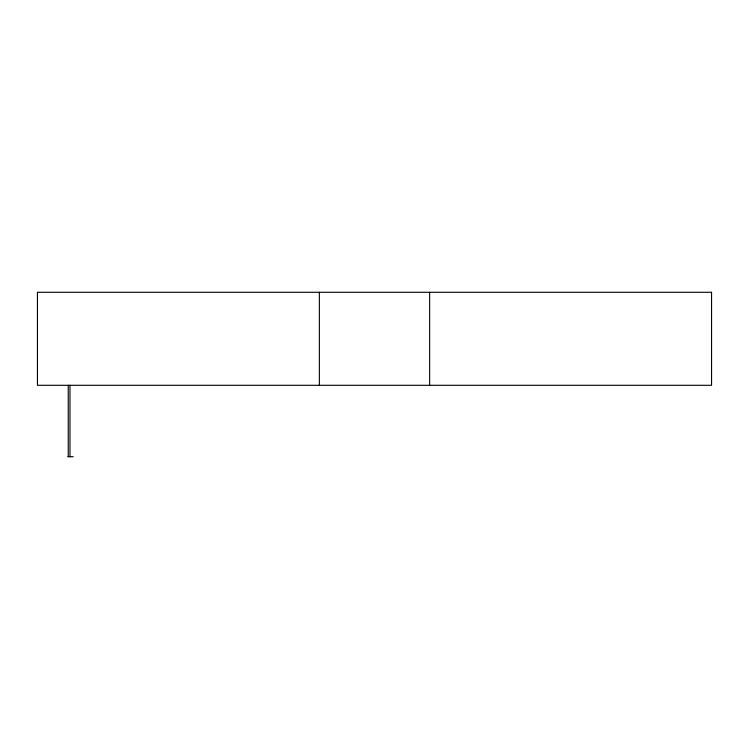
<?xml version="1.0" encoding="UTF-8"?>
<svg xmlns="http://www.w3.org/2000/svg" width="749" height="749" viewBox="0 0 749 749"><rect width="100%" height="100%" fill="white"/><g stroke="black" fill="none" stroke-linecap="round" stroke-linejoin="round"><path stroke-width="1.12" d="M67.803 456.712L73.233 456.712M429.645 292.288L429.645 385.304M319.355 292.288L319.355 385.304M69.985 385.304L69.985 456.712M68.253 385.304L68.253 456.712M711.55 292.288L37.45 292.288L37.45 385.304L711.55 385.304L711.55 292.288"/></g></svg>
